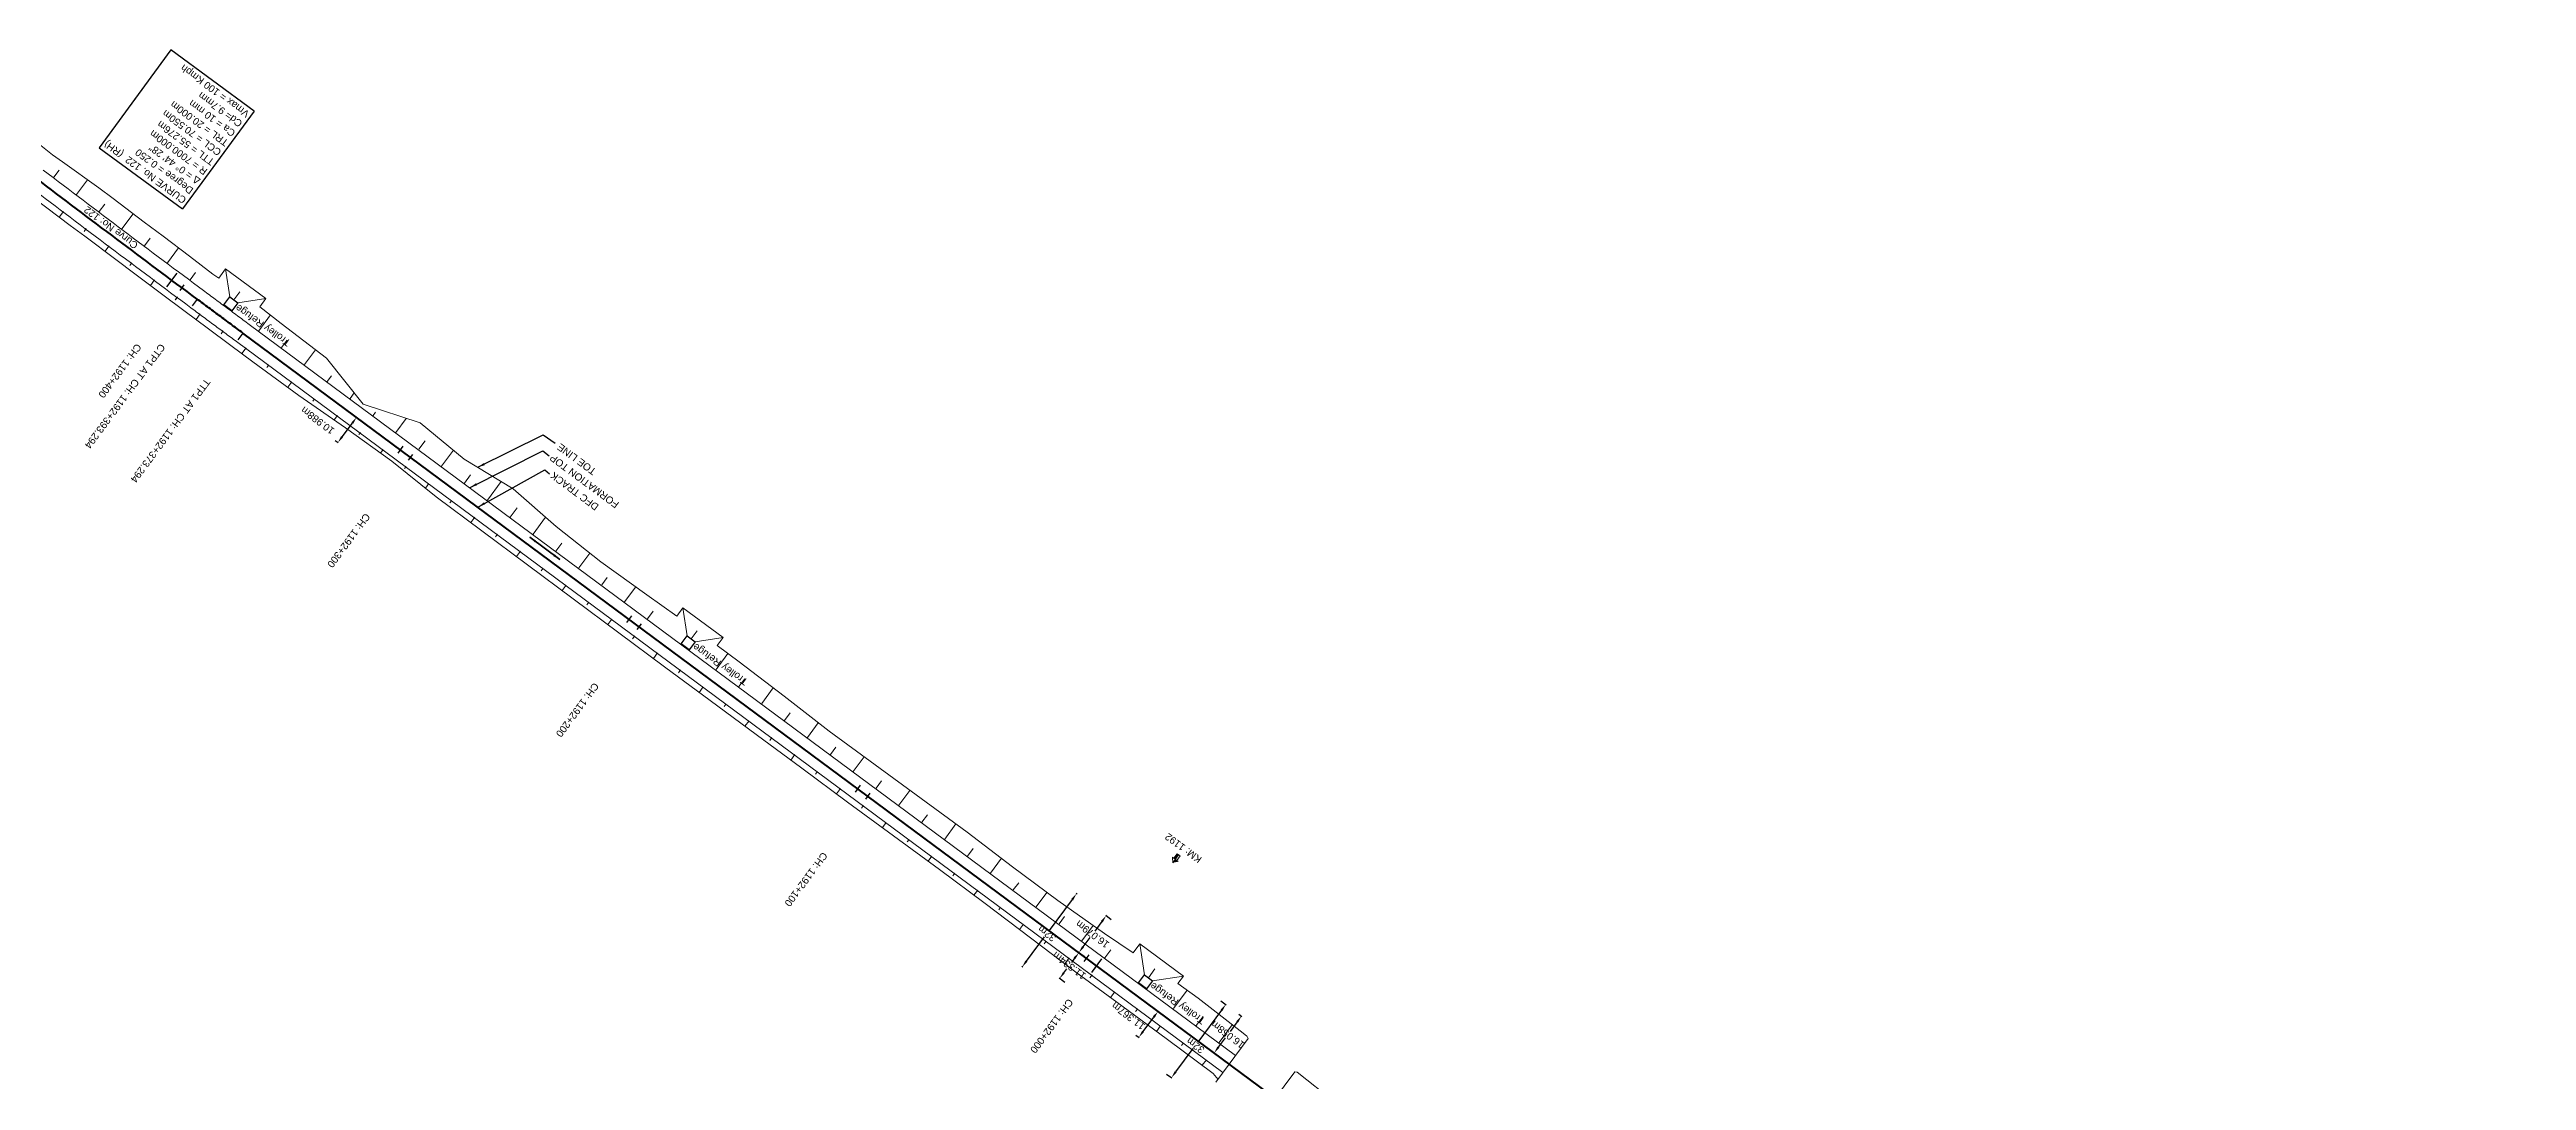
# Model space of a CAD drawing. Header units: metres. Extents: x 638322 to 644522, y 3380053 to 3384620.
# Drawn here: x 642425 to 643295, y 3381268 to 3381630 of the extents above; entities that cross this region are included whole.
import ezdxf
from ezdxf.enums import TextEntityAlignment as Align

# ---------------------------------------------------------------- set-up
doc = ezdxf.new("R2010")
doc.units = ezdxf.units.M
doc.header["$MEASUREMENT"] = 0
doc.linetypes.add('CENTER2', pattern=[1.125, 0.75, -0.125, 0.125, -0.125])
doc.layers.get('Defpoints').update_dxf_attribs({"lineweight": 0})
for name, color, linetype, lineweight in [('C-ALIG-DG-CURVE', 1, 'CENTER2', 70), ('C-ALIG-DG-LINE', 1, 'CENTER2', 70), ('C-ALIG-DG-SPIRAL', 1, 'CENTER2', 70), ('C-ALIG-LABL-DG', 1, 'Continuous', 25), ('C-ALIG-LABL-DG-MARK', 1, 'Continuous', 25), ('Km post', 1, 'Continuous', 13), ('Proposed Curve_Details', 10, 'Continuous', 0), ('PROPOSED DFCC TOE LINE', 239, 'Continuous', 0), ('PROPOSED DFCC TOE SLOPES', 239, 'Continuous', 0), ('PROPOSED DFCC TRACK', 1, 'Continuous', 0), ('PROPOSED FORMATION LINE - PLAN', 187, 'Continuous', 0)]:
    doc.layers.add(name, color=color, linetype=linetype, lineweight=lineweight)
for name, color, linetype in [('C-ROAD-TEXT', 11, 'Continuous'), ('Dimension', 10, 'Continuous'), ('Layer3', 1, 'Continuous'), ('Trolley Refuse', 10, 'Continuous')]:
    doc.layers.add(name, color=color, linetype=linetype)
doc.styles.add('Arial', font='arial.ttf')
doc.styles.get("Standard").update_dxf_attribs({"font": 'arial.ttf'})
doc.styles.add('Style-Arial', font='arial.ttf')
doc.dimstyles.new('ISO-25', dxfattribs={"dimtxt": 2.5, "dimasz": 2.5, "dimexe": 1.25, "dimexo": 0.625, "dimtad": 1, "dimtxsty": 'Standard', "dimcen": 2.5, "dimadec": 0, "dimazin": 0, "dimtfac": 1, "dimtmove": 0, "dimatfit": 3, "dimfxl": 1, "dimarcsym": 0})
doc.dimstyles.get("Standard").update_dxf_attribs({"dimtxt": 2.5, "dimasz": 2.5, "dimexe": 0.18, "dimexo": 0.0625, "dimgap": 0.09, "dimtad": 0, "dimtih": 1, "dimtoh": 1, "dimdec": 3, "dimzin": 0, "dimdsep": 46, "dimtxsty": 'Standard', "dimcen": 0.09, "dimazin": 0, "dimtfac": 1, "dimtdec": 3, "dimtofl": 0, "dimtmove": 0, "dimatfit": 3, "dimfxl": 1, "dimtolj": 1, "dimtzin": 0, "dimarcsym": 0})

# ---------------------------------------------------------------- blocks, each defined once
blk = doc.blocks.new('*D389')
at = {"layer": 'Defpoints', "color": 0, "transparency": 16777216}
for p in [(642813.39, 3381292.82), (642814.53, 3381291.97), (642806.62, 3381283.69)]:
    blk.add_point(p, dxfattribs=at)
at = {"layer": 'Dimension', "color": 0, "lineweight": -2, "transparency": 16777216}
for p, q in [((642813.49, 3381292.74), (642814.63, 3381291.9)), ((642806.72, 3381283.61), (642807.86, 3381282.77)), ((642809.24, 3381284.85), (642813.04, 3381289.97))]:
    blk.add_line(p, q, dxfattribs=at)
at = {"layer": 'Dimension', "color": 0, "transparency": 16777216}
for points in [[(642812.7, 3381290.21), (642813.37, 3381289.72), (642814.53, 3381291.97)], [(642808.91, 3381285.1), (642809.58, 3381284.6), (642807.76, 3381282.84)]]:
    blk.add_solid(points, dxfattribs=at)
at = {"layer": 'Dimension', "color": 0, "lineweight": 0, "transparency": 16777216, "insert": (642804.07, 3381290.31), "char_height": 2.5, "attachment_point": 5, "rotation": 143, "style": 'Style-Arial'}
blk.add_mtext('\\A1;11.367m', dxfattribs=at)
blk = doc.blocks.new('TerminatorOpen_0.5')
at = {"color": 0, "linetype": 'ByBlock', "lineweight": -2}
for q in [(-1, 0.25), (-1, 0), (-1, -0.25)]:
    blk.add_line((0, 0), q, dxfattribs=at)
blk = doc.blocks.new('*D390')
at = {"layer": 'Defpoints', "color": 0, "transparency": 16777216}
for p in [(642836.47, 3381295.71), (642838.3, 3381294.34), (642817.39, 3381270.01)]:
    blk.add_point(p, dxfattribs=at)
at = {"layer": 'Dimension', "color": 0, "lineweight": -2, "transparency": 16777216}
for p, q in [((642836.81, 3381292.34), (642828.49, 3381281.12)), ((642836.57, 3381295.63), (642838.4, 3381294.27)), ((642820.72, 3381270.66), (642826.81, 3381278.87)), ((642817.49, 3381269.94), (642819.33, 3381268.57))]:
    blk.add_line(p, q, dxfattribs=at)
at = {"layer": 'Dimension', "color": 0, "transparency": 16777216}
for points in [[(642836.48, 3381292.58), (642837.15, 3381292.09), (642838.3, 3381294.34)], [(642820.38, 3381270.9), (642821.05, 3381270.41), (642819.23, 3381268.65)]]:
    blk.add_solid(points, dxfattribs=at)
at = {"layer": 'Dimension', "color": 0, "lineweight": 0, "transparency": 16777216, "insert": (642827.65, 3381279.99), "char_height": 2.5, "attachment_point": 5, "rotation": 143, "style": 'Style-Arial'}
blk.add_mtext('\\A1;32m', dxfattribs=at)
blk = doc.blocks.new('*D391')
at = {"layer": 'Defpoints', "color": 0, "transparency": 16777216}
for p in [(642786.69, 3381312.61), (642788.6, 3381311.19), (642781.85, 3381302.09)]:
    blk.add_point(p, dxfattribs=at)
at = {"layer": 'Dimension', "color": 0, "lineweight": -2, "transparency": 16777216}
for p, q in [((642785.2, 3381310.6), (642784.15, 3381309.19)), ((642788.5, 3381311.27), (642786.59, 3381312.69)), ((642781.75, 3381302.16), (642779.83, 3381303.58)), ((642781.42, 3381305.51), (642782.48, 3381306.93))]:
    blk.add_line(p, q, dxfattribs=at)
at = {"layer": 'Dimension', "color": 0, "transparency": 16777216}
for points in [[(642784.86, 3381310.85), (642785.53, 3381310.36), (642786.69, 3381312.61)], [(642781.09, 3381305.76), (642781.76, 3381305.27), (642779.94, 3381303.51)]]:
    blk.add_solid(points, dxfattribs=at)
at = {"layer": 'Dimension', "color": 0, "lineweight": 0, "transparency": 16777216, "insert": (642783.31, 3381308.06), "char_height": 2.5, "attachment_point": 5, "rotation": 143, "style": 'Style-Arial'}
blk.add_mtext('\\A1;11.334m', dxfattribs=at)
blk = doc.blocks.new('*D392')
at = {"layer": 'Defpoints', "color": 0, "transparency": 16777216}
for p in [(642785.86, 3381333.27), (642786.15, 3381333.05), (642767.06, 3381307.37)]:
    blk.add_point(p, dxfattribs=at)
at = {"layer": 'Dimension', "color": 0, "lineweight": -2, "transparency": 16777216}
for p, q in [((642784.37, 3381331.26), (642776.31, 3381320.43)), ((642786.05, 3381333.12), (642785.76, 3381333.34)), ((642768.25, 3381309.6), (642774.64, 3381318.18)), ((642766.96, 3381307.45), (642766.66, 3381307.67))]:
    blk.add_line(p, q, dxfattribs=at)
at = {"layer": 'Dimension', "color": 0, "transparency": 16777216}
for points in [[(642784.03, 3381331.51), (642784.7, 3381331.01), (642785.86, 3381333.27)], [(642767.92, 3381309.85), (642768.59, 3381309.35), (642766.76, 3381307.59)]]:
    blk.add_solid(points, dxfattribs=at)
at = {"layer": 'Dimension', "color": 0, "lineweight": 0, "transparency": 16777216, "insert": (642775.47, 3381319.3), "char_height": 2.5, "attachment_point": 5, "rotation": 143, "style": 'Style-Arial'}
blk.add_mtext('\\A1;32m', dxfattribs=at)
blk = doc.blocks.new('*D393')
at = {"layer": 'Defpoints', "color": 0, "transparency": 16777216}
for p in [(642531.88, 3381501.49), (642532.94, 3381500.7), (642525.33, 3381492.66)]:
    blk.add_point(p, dxfattribs=at)
at = {"layer": 'Dimension', "color": 0, "lineweight": -2, "transparency": 16777216}
for p, q in [((642531.98, 3381501.42), (642533.04, 3381500.63)), ((642525.43, 3381492.59), (642526.49, 3381491.8)), ((642527.88, 3381493.89), (642531.45, 3381498.7))]:
    blk.add_line(p, q, dxfattribs=at)
at = {"layer": 'Dimension', "color": 0, "transparency": 16777216}
for points in [[(642531.11, 3381498.94), (642531.78, 3381498.45), (642532.94, 3381500.7)], [(642527.55, 3381494.13), (642528.22, 3381493.64), (642526.39, 3381491.88)]]:
    blk.add_solid(points, dxfattribs=at)
at = {"layer": 'Dimension', "color": 0, "lineweight": 0, "transparency": 16777216, "insert": (642519.26, 3381499.59), "char_height": 2.5, "attachment_point": 5, "rotation": 143, "style": 'Style-Arial'}
blk.add_mtext('\\A1;10.988m', dxfattribs=at)
blk = doc.blocks.new('*D424')
at = {"layer": 'Defpoints', "color": 0, "transparency": 16777216}
for p in [(642842.77, 3381291.03), (642843.8, 3381290.26), (642833.2, 3381278.14)]:
    blk.add_point(p, dxfattribs=at)
at = {"layer": 'Dimension', "color": 0, "lineweight": -2, "transparency": 16777216}
for p, q in [((642842.87, 3381290.95), (642843.9, 3381290.19)), ((642835.72, 3381279.38), (642838.18, 3381282.69)), ((642842.31, 3381288.26), (642839.85, 3381284.94)), ((642833.3, 3381278.06), (642834.33, 3381277.3))]:
    blk.add_line(p, q, dxfattribs=at)
at = {"layer": 'Dimension', "color": 0, "transparency": 16777216}
for points in [[(642841.97, 3381288.51), (642842.64, 3381288.01), (642843.8, 3381290.26)], [(642835.38, 3381279.63), (642836.05, 3381279.13), (642834.23, 3381277.37)]]:
    blk.add_solid(points, dxfattribs=at)
at = {"layer": 'Dimension', "color": 0, "lineweight": 0, "transparency": 16777216, "insert": (642839.01, 3381283.82), "char_height": 2.5, "attachment_point": 5, "rotation": 143, "style": 'Style-Arial'}
blk.add_mtext('\\A1;16.058m', dxfattribs=at)
blk = doc.blocks.new('*D425')
at = {"layer": 'Defpoints', "color": 0, "transparency": 16777216}
for p in [(642796.26, 3381325.53), (642798.18, 3381324.11), (642788.6, 3381311.19)]:
    blk.add_point(p, dxfattribs=at)
at = {"layer": 'Dimension', "color": 0, "lineweight": -2, "transparency": 16777216}
for p, q in [((642798.08, 3381324.18), (642796.16, 3381325.6)), ((642788.17, 3381314.62), (642790.64, 3381317.94)), ((642794.77, 3381323.52), (642792.31, 3381320.2)), ((642788.5, 3381311.27), (642786.59, 3381312.69))]:
    blk.add_line(p, q, dxfattribs=at)
at = {"layer": 'Dimension', "color": 0, "transparency": 16777216}
for points in [[(642794.44, 3381323.77), (642795.11, 3381323.27), (642796.26, 3381325.53)], [(642787.84, 3381314.87), (642788.51, 3381314.37), (642786.69, 3381312.61)]]:
    blk.add_solid(points, dxfattribs=at)
at = {"layer": 'Dimension', "color": 0, "lineweight": 0, "transparency": 16777216, "insert": (642791.47, 3381319.07), "char_height": 2.5, "attachment_point": 5, "rotation": 143, "style": 'Style-Arial'}
blk.add_mtext('\\A1;16.079m', dxfattribs=at)
blk = doc.blocks.new('Tick Hor')
at = {"color": 1}
blk.add_lwpolyline([(-0.5, 0), (0.5, 0)], dxfattribs=at)
blk = doc.blocks.new('KM Post')
at = {"layer": 'Km post', "lineweight": 13}
h = blk.add_hatch(color=256, dxfattribs=at)
h.paths.add_polyline_path([(0, -8.9), (1.6, -8.9), (1.6, -3.8), (0, -3.8)])
h.paths.add_polyline_path([(0, -3.8), (0, 0), (-3.4, -3.8)])
for p, q in [((0, -8.9), (0, 0)), ((3.1, -3.8), (0, 0)), ((3.1, -3.8), (-3.4, -3.8))]:
    blk.add_line(p, q, dxfattribs=at)
blk.add_lwpolyline([(1.6, -3.8), (1.6, -8.9), (-1.6, -8.9), (-1.6, -3.8)], dxfattribs=at)

msp = doc.modelspace()

# ---------------------------------------------------------------- linework, layer by layer
at = {"layer": 'C-ALIG-DG-LINE', "color": 1, "linetype": 'Continuous', "lineweight": 50, "flags": 128}
msp.add_lwpolyline([(644016.6721, 3380400.8705), (642492.9785, 3381530.3248)], dxfattribs=at)
at = {"layer": 'C-ALIG-DG-SPIRAL', "color": 1, "linetype": 'Continuous', "lineweight": 50, "flags": 128}
msp.add_lwpolyline([(642492.9785, 3381530.3248), (642492.4602, 3381530.709), (642491.9419, 3381531.0931), (642491.4236, 3381531.4773), (642490.9053, 3381531.8615), (642490.387, 3381532.2458), (642489.8688, 3381532.63), (642489.3505, 3381533.0142), (642488.8322, 3381533.3984), (642488.314, 3381533.7827), (642487.7957, 3381534.1669), (642487.2775, 3381534.5512), (642486.7593, 3381534.9355), (642486.2411, 3381535.3198), (642485.7229, 3381535.7042), (642485.2047, 3381536.0885), (642484.6865, 3381536.4729), (642484.1684, 3381536.8573), (642483.6503, 3381537.2417), (642483.1322, 3381537.6262), (642482.6141, 3381538.0107), (642482.0961, 3381538.3952), (642481.578, 3381538.7797), (642481.06, 3381539.1643), (642480.542, 3381539.5489), (642480.0241, 3381539.9336), (642479.5062, 3381540.3183), (642478.9883, 3381540.703), (642478.4704, 3381541.0878), (642477.9526, 3381541.4726), (642477.4348, 3381541.8574), (642476.917, 3381542.2424)], dxfattribs=at)
at = {"layer": 'C-ALIG-LABL-DG', "color": 1, "linetype": 'Continuous', "lineweight": 25}
for p, q in [((642476.917, 3381542.2424), (642476.917, 3381542.2424)), ((642492.9785, 3381530.3248), (642492.9785, 3381530.3248)), ((642792.8671, 3381308.0291), (642791.3783, 3381306.0207))]:
    msp.add_line(p, q, dxfattribs=at)
at = {"layer": 'C-ALIG-LABL-DG-MARK', "color": 1, "linetype": 'Continuous', "lineweight": 25}
for p, q in [((642476.917, 3381542.2424), (642475.1271, 3381539.8348)), ((642492.9785, 3381530.3248), (642491.192, 3381527.9147))]:
    msp.add_line(p, q, dxfattribs=at)
at = {"layer": 'Layer3', "color": 212, "linetype": 'Continuous', "lineweight": -3}
msp.add_circle((642448.5723, 3381563.2413), 0.015, dxfattribs=at)
msp.add_circle((642448.5723, 3381563.2413), 0.015, dxfattribs=at)
at = {"layer": 'PROPOSED DFCC TOE LINE', "lineweight": 0, "flags": 128}
for points in [[(642413.8222, 3381602.7771), (642426.0857, 3381592.9608), (642429.5706, 3381590.4689), (642442.3555, 3381581.3634), (642447.3684, 3381577.5373), (642458.2854, 3381569.3193), (642464.9782, 3381564.3586), (642474.2595, 3381557.3337), (642482.4274, 3381550.9638), (642484.523, 3381549.6358), (642486.9269, 3381552.8783), (642501.029, 3381542.4233), (642498.9111, 3381539.5666), (642506.4812, 3381533.6821), (642522.3238, 3381521.4692), (642535.2925, 3381505.38), (642555.2477, 3381498.7144), (642570.755, 3381486.0493), (642587.8927, 3381475.5834), (642603.0113, 3381462.394), (642618.6962, 3381449.9684), (642634.9355, 3381438.2907), (642645.422, 3381430.8329), (642647.5894, 3381433.7564), (642661.68, 3381423.31), (642659.5903, 3381420.4914), (642667.2915, 3381414.7698), (642683.2147, 3381402.6658), (642698.9908, 3381390.3632), (642715.1432, 3381378.5683), (642731.2515, 3381366.7138), (642747.448, 3381354.9784), (642763.3206, 3381342.8061), (642779.3611, 3381330.8601), (642795.6691, 3381319.2751), (642805.7491, 3381312.563), (642808.0919, 3381315.723), (642823.4206, 3381304.3587), (642821.4549, 3381301.7074), (642828.6527, 3381296.6008), (642844.3926, 3381284.2494), (642845.7355, 3381283.2967)], [(642835.6497, 3381268.0313), (642833.9104, 3381270.1106), (642817.8649, 3381282.0498), (642801.7677, 3381293.9192), (642785.6509, 3381305.7621), (642769.7076, 3381317.8391), (642753.7485, 3381329.8948), (642737.6873, 3381341.8127), (642721.5742, 3381353.6606), (642705.464, 3381365.5126), (642689.3735, 3381377.391), (642673.2896, 3381389.2784), (642657.213, 3381401.1756), (642641.1067, 3381413.0327), (642625.0804, 3381424.9978), (642609.0564, 3381436.9658), (642592.9959, 3381448.8848), (642576.9458, 3381460.8177), (642560.9123, 3381472.7731), (642545.3053, 3381485.3037), (642529.0796, 3381496.9998), (642512.6539, 3381508.4261), (642496.5079, 3381520.2297), (642488.7752, 3381525.9682), (642480.4493, 3381532.1552), (642472.7168, 3381537.9048), (642464.3979, 3381544.1126), (642455.0595, 3381551.1069), (642448.3697, 3381556.1046), (642437.4107, 3381564.3205), (642432.3615, 3381568.1232), (642419.7802, 3381577.5589)], [(642863.3479, 3381270.5803), (642876.3868, 3381260.2405)]]:
    msp.add_lwpolyline(points, dxfattribs=at)
at = {"layer": 'PROPOSED DFCC TOE SLOPES', "flags": 128}
for points in [[(642426.5375, 3381585.0501), (642428.4028, 3381587.5111)], [(642434.5085, 3381579.0193), (642438.4066, 3381584.1758)], [(642429.9845, 3381573.0374), (642428.4729, 3381571.0395)], [(642429.9869, 3381573.0356), (642428.477, 3381571.0365)], [(642442.4838, 3381572.9954), (642444.4623, 3381575.6203)], [(642450.4711, 3381566.9879), (642454.4131, 3381572.2342)], [(642437.9665, 3381567.0084), (642437.2187, 3381566.0184)], [(642437.9726, 3381567.0039), (642437.2268, 3381566.0123)], [(642445.9644, 3381560.9929), (642444.4806, 3381559.0202)], [(642445.9673, 3381560.9907), (642444.4855, 3381559.0166)], [(642458.4647, 3381560.9878), (642460.4395, 3381563.6234)], [(642466.4682, 3381555.0019), (642470.3948, 3381560.2589)], [(642453.9649, 3381554.9876), (642453.2284, 3381554.0063)], [(642453.9701, 3381554.9837), (642453.2353, 3381554.0012)], [(642474.4798, 3381549.0258), (642476.3965, 3381551.599)], [(642488.3869, 3381543.0478), (642486.9269, 3381552.8783)], [(642461.9782, 3381548.9944), (642460.5067, 3381547.027)], [(642461.982, 3381548.9916), (642460.513, 3381547.0223)], [(642469.9976, 3381543.0125), (642469.26, 3381542.0236)], [(642470.0018, 3381543.0094), (642469.2656, 3381542.0195)], [(642489.7935, 3381542.005), (642491.8869, 3381544.827)], [(642478.0257, 3381537.0414), (642476.5487, 3381535.0555)], [(642478.0289, 3381537.039), (642476.554, 3381535.0516)], [(642491.1985, 3381540.9633), (642501.029, 3381542.4233)], [(642498.5602, 3381531.1472), (642502.6485, 3381536.6614)], [(642486.0592, 3381531.0796), (642485.3194, 3381530.0828)], [(642486.0604, 3381531.0787), (642485.3211, 3381530.0816)], [(642506.5932, 3381525.1917), (642508.5755, 3381527.8656)], [(642494.0932, 3381525.1226), (642492.61, 3381523.1224)], [(642494.0934, 3381525.1224), (642492.6104, 3381523.1221)], [(642502.1265, 3381519.1669), (642501.3946, 3381518.1796)], [(642514.6263, 3381519.2361), (642518.4791, 3381524.433)], [(642510.1596, 3381513.2113), (642508.7356, 3381511.2906)], [(642522.6594, 3381513.2806), (642524.1602, 3381515.3048)], [(642530.6926, 3381507.325), (642532.1453, 3381509.2845)], [(642518.1927, 3381507.2557), (642517.5367, 3381506.3708)], [(642526.2259, 3381501.3001), (642525.0935, 3381499.7727)], [(642538.7257, 3381501.3694), (642539.5766, 3381502.5171)], [(642546.7588, 3381495.4138), (642550.405, 3381500.332)], [(642534.259, 3381495.3446), (642533.7569, 3381494.6673)], [(642554.7919, 3381489.4583), (642557.015, 3381492.4568)], [(642542.2921, 3381489.389), (642541.3677, 3381488.1421)], [(642550.3253, 3381483.4334), (642549.8233, 3381482.7564)], [(642562.8251, 3381483.5027), (642566.9917, 3381489.1229)], [(642558.3584, 3381477.4778), (642557.1249, 3381475.814)], [(642570.8582, 3381477.5471), (642573.0116, 3381480.4517)], [(642578.8913, 3381471.5915), (642583.7338, 3381478.1232)], [(642566.3915, 3381471.5223), (642565.7148, 3381470.6095)], [(642574.4246, 3381465.5667), (642573.0548, 3381463.719)], [(642586.9244, 3381465.636), (642589.3537, 3381468.9127)], [(642594.9576, 3381459.6804), (642599.3423, 3381465.5947)], [(642582.4578, 3381459.6111), (642581.7668, 3381458.6791)], [(642602.9907, 3381453.7248), (642605.019, 3381456.4607)], [(642590.4909, 3381453.6555), (642589.1009, 3381451.7807)], [(642598.524, 3381447.7), (642597.8263, 3381446.7589)], [(642611.0238, 3381447.7692), (642614.8898, 3381452.9838)], [(642606.5571, 3381441.7444), (642605.1588, 3381439.8583)], [(642619.057, 3381441.8137), (642620.9659, 3381444.3886)], [(642627.0901, 3381435.8581), (642630.9946, 3381441.1246)], [(642614.5903, 3381435.7888), (642613.885, 3381434.8375)], [(642622.6234, 3381429.8332), (642621.1917, 3381427.9022)], [(642635.1232, 3381429.9025), (642637.1268, 3381432.605)], [(642649.0479, 3381423.936), (642647.5894, 3381433.7564)], [(642630.6565, 3381423.8777), (642629.9304, 3381422.8983)], [(642650.4537, 3381422.8938), (642652.5442, 3381425.7135)], [(642651.8595, 3381421.8515), (642661.68, 3381423.31)], [(642638.6897, 3381417.9221), (642637.2175, 3381415.9364)], [(642659.2226, 3381412.0358), (642663.3955, 3381417.6643)], [(642646.7228, 3381411.9665), (642645.987, 3381410.9741)], [(642654.7559, 3381406.0109), (642653.3044, 3381404.053)], [(642667.2557, 3381406.0802), (642669.3223, 3381408.8677)], [(642675.2888, 3381400.1246), (642679.3505, 3381405.6032)], [(642662.789, 3381400.0554), (642662.0695, 3381399.0848)], [(642683.322, 3381394.1691), (642685.2981, 3381396.8346)], [(642670.8222, 3381394.0998), (642669.3882, 3381392.1656)], [(642678.8553, 3381388.1442), (642678.1418, 3381387.1819)], [(642691.3551, 3381388.2135), (642695.1623, 3381393.3488)], [(642686.8884, 3381382.1886), (642685.4703, 3381380.2758)], [(642699.3882, 3381382.2579), (642701.2677, 3381384.793)], [(642707.4214, 3381376.3023), (642711.2234, 3381381.4307)], [(642694.9215, 3381376.2331), (642694.2177, 3381375.2837)], [(642702.9547, 3381370.2775), (642701.5592, 3381368.3952)], [(642715.4545, 3381370.3468), (642717.3714, 3381372.9323)], [(642723.4876, 3381364.3912), (642727.3424, 3381369.5906)], [(642710.9878, 3381364.3219), (642710.2987, 3381363.3924)], [(642731.5207, 3381358.4356), (642733.47, 3381361.0648)], [(642719.0209, 3381358.3663), (642717.6646, 3381356.5369)], [(642727.0541, 3381352.4108), (642726.3872, 3381351.5113)], [(642739.5539, 3381352.48), (642743.5174, 3381357.8263)], [(642735.0872, 3381346.4552), (642733.777, 3381344.6879)], [(642747.587, 3381346.5245), (642749.5597, 3381349.1853)], [(642755.6201, 3381340.5689), (642759.4687, 3381345.76)], [(642743.1203, 3381340.4996), (642742.4702, 3381339.6228)], [(642751.1534, 3381334.544), (642749.8508, 3381332.787)], [(642763.6532, 3381334.6133), (642765.5507, 3381337.1727)], [(642759.1866, 3381328.5885), (642758.5208, 3381327.6905)], [(642771.6864, 3381328.6577), (642775.4684, 3381333.7591)], [(642779.7195, 3381322.7022), (642781.6385, 3381325.2906)], [(642767.2197, 3381322.6329), (642765.8347, 3381320.7647)], [(642775.2528, 3381316.6773), (642774.5315, 3381315.7044)], [(642787.7526, 3381316.7466), (642791.7115, 3381322.0865)], [(642783.2859, 3381310.7217), (642781.7818, 3381308.693)], [(642795.7857, 3381310.791), (642797.872, 3381313.605)], [(642809.7105, 3381304.8245), (642808.0919, 3381315.723)], [(642791.3191, 3381304.7662), (642790.5586, 3381303.7404)], [(642811.1163, 3381303.7823), (642813.4362, 3381306.9115)], [(642812.5221, 3381302.7401), (642823.4206, 3381304.3587)], [(642819.8851, 3381292.9243), (642824.6934, 3381299.4098)], [(642799.3522, 3381298.8106), (642797.8565, 3381296.7932)], [(642807.3853, 3381292.855), (642806.6476, 3381291.86)], [(642815.4184, 3381286.8994), (642813.9585, 3381284.9302)], [(642827.9183, 3381286.9687), (642830.3106, 3381290.1956)], [(642835.9514, 3381281.0131), (642840.5729, 3381287.2468)], [(642823.4516, 3381280.9439), (642822.7227, 3381279.9607)], [(642831.4847, 3381274.9883), (642830.0165, 3381273.008)]]:
    msp.add_lwpolyline(points, dxfattribs=at)
at = {"layer": 'PROPOSED DFCC TRACK', "linetype": 'Continuous', "flags": 128}
for points in [[(642834.7956, 3381267.0348), (642846.1985, 3381282.4155), (642845.7089, 3381283.3472)], [(642850.929, 3381255.1101), (642862.5161, 3381270.7394), (642863.5499, 3381270.5417)]]:
    msp.add_lwpolyline(points, dxfattribs=at)
at = {"layer": 'Trolley Refuse'}
for points in [[(642488.3869, 3381543.0478), (642491.1985, 3381540.9633), (642489.114, 3381538.1517), (642486.3024, 3381540.2362)], [(642649.0479, 3381423.936), (642651.8595, 3381421.8515), (642649.7751, 3381419.04), (642646.9635, 3381421.1244)], [(642809.7105, 3381304.8245), (642812.5221, 3381302.7401), (642810.4376, 3381299.9285), (642807.626, 3381302.0129)]]:
    msp.add_lwpolyline(points, close=True, dxfattribs=at)

# ---------------------------------------------------------------- block references
at = {"layer": 'C-ALIG-LABL-DG', "color": 1, "linetype": 'Continuous', "lineweight": 25}
for p, xscale, yscale, zscale, rotation in [((642467.974, 3381548.9024), 6, 6, 6, 233.2787922257116), ((642471.5375, 3381546.2459), 2.5, 2.5, 2.5, 233.3151719603776), ((642548.2892, 3381489.3251), 3, 3, 3, 233.4519112001875), ((642551.8599, 3381486.6783), 2.499999999999998, 2.499999999999998, 2.499999999999998, 233.4519111854406), ((642628.625, 3381429.7754), 3, 3, 3, 233.4519112001875), ((642632.1956, 3381427.1286), 2.499999999999998, 2.499999999999998, 2.499999999999998, 233.4519111854406), ((642708.9607, 3381370.2256), 3, 3, 3, 233.4519112001875), ((642712.5314, 3381367.5788), 2.499999999999998, 2.499999999999998, 2.499999999999998, 233.4519111854406), ((642789.2964, 3381310.6759), 3, 3, 3, 233.4519112001875), ((642792.8671, 3381308.0291), 5.999999999999994, 5.999999999999994, 5.999999999999994, 233.4519111854406)]:
    msp.add_blockref('Tick Hor', p, dxfattribs=dict(at, xscale=xscale, yscale=yscale, zscale=zscale, rotation=rotation))

# ---------------------------------------------------------------- texts
at = {"layer": 'Proposed Curve_Details', "color": 1, "style": 'Style-Arial'}
msp.add_text('Curve No: 122', height=2.5, rotation=143.4077303, dxfattribs=at).set_placement((642456.4185, 3381561.6393))
at = {"layer": 'PROPOSED DFCC TOE LINE', "lineweight": 0}
msp.add_text(' TOE LINE', height=2.5, rotation=143.5, dxfattribs=at).set_placement((642604.6173, 3381491.6935), align=Align.RIGHT)
at = {"layer": 'PROPOSED DFCC TRACK', "color": 10, "linetype": 'Continuous', "lineweight": -3, "ltscale": 5}
msp.add_text(' DFC TRACK', height=2.5, rotation=143.4476162, dxfattribs=at).set_placement((642602.2317, 3381481.698, -263.7346), align=Align.RIGHT)
at = {"layer": 'PROPOSED FORMATION LINE - PLAN', "lineweight": 0}
msp.add_text(' FORMATION TOP', height=2.5, rotation=143.5, dxfattribs=at).set_placement((642601.9795, 3381487.9035, 306.8582), align=Align.RIGHT)
at = {"layer": 'Trolley Refuse'}
for p in [(642510.028, 3381527.4617), (642670.6891, 3381408.3499), (642831.3516, 3381289.2384)]:
    msp.add_text('Trolley Refuge', height=2.5, rotation=144.8352387, dxfattribs=at).set_placement(p)

# ---------------------------------------------------------------- dimensions: what is measured, and where the dimension line sits
at = {"layer": 'Dimension', "color": 10, "lineweight": 0}
for base, p1, p2, angle, picture, middle in [((642532.9381, 3381500.7042), (642525.3311, 3381492.6649), (642531.8754, 3381501.492), 53.4475258, '*D393', (642519.2648, 3381499.5869)), ((642785.8586, 3381333.2669), (642767.0561, 3381307.3709), (642786.1539, 3381333.0472), 53.3585103, '*D392', (642775.4728, 3381319.3035)), ((642814.5253, 3381291.9746), (642806.6194, 3381283.6853), (642813.3893, 3381292.8168), 53.4475388, '*D389', (642804.0731, 3381290.3069)), ((642838.3034, 3381294.3429), (642817.3931, 3381270.0121), (642836.4676, 3381295.7057), 53.4105029, '*D390', (642827.6502, 3381279.9928))]:
    dim = msp.add_linear_dim(base=base, p1=p1, p2=p2, angle=angle, dimstyle='Standard', override={"dimexe": 0.125, "dimexo": 0.125, "dimgap": 0.125, "dimtad": 1, "dimtih": 0, "dimtoh": 0, "dimzin": 11, "dimpost": 'm', "dimtxsty": 'Style-Arial', "dimsah": 1, "dimadec": 4, "dimazin": 3, "dimtmove": 2, "dimatfit": 1, "dimldrblk": 'TerminatorOpen_0.5', "dimfrac": 2, "dimtzin": 11}, dxfattribs=at)
    dim.commit()
    dim.dimension.update_dxf_attribs({"geometry": picture, "text_midpoint": middle, "dimtype": 129, "text_rotation": 143})
for p1, p2, distance, picture, middle in [((642788.6015, 3381311.191), (642798.1775, 3381324.1075), 2.3852, '*D425', (642791.4735, 3381319.0698)), ((642781.8513, 3381302.0861), (642788.6015, 3381311.191), 2.3852, '*D391', (642783.3104, 3381308.0591)), ((642833.1957, 3381278.1351), (642842.7676, 3381291.0287), -1.2828, '*D424', (642839.0117, 3381283.8172))]:
    dim = msp.add_aligned_dim(p1=p1, p2=p2, distance=distance, dimstyle='Standard', override={"dimexe": 0.125, "dimexo": 0.125, "dimgap": 0.125, "dimtad": 1, "dimtih": 0, "dimtoh": 0, "dimzin": 11, "dimpost": 'm', "dimtxsty": 'Style-Arial', "dimsah": 1, "dimadec": 4, "dimazin": 3, "dimtmove": 2, "dimatfit": 1, "dimldrblk": 'TerminatorOpen_0.5', "dimfrac": 2, "dimtzin": 11}, dxfattribs=at)
    dim.commit()
    dim.dimension.update_dxf_attribs({"geometry": picture, "text_midpoint": middle, "text_rotation": 143})

# ---------------------------------------------------------------- leaders
at = {"layer": 'PROPOSED DFCC TOE LINE', "lineweight": 0}
msp.add_leader([(642575.5206, 3381483.139), (642598.4444, 3381494.5368), (642602.6689, 3381491.5996)], dimstyle='ISO-25', override={"dimtxt": 3, "dimasz": 2.5, "dimgap": 0.625, "dimtad": 0, "dimdec": 3, "dimzin": 2, "dimtdec": 3}, dxfattribs=at)
at = {"layer": 'PROPOSED DFCC TRACK', "color": 10, "linetype": 'Continuous', "lineweight": -3, "ltscale": 5}
msp.add_leader([(642575.7129, 3381469.2798), (642599.0677, 3381482.2446), (642600.768, 3381480.8158)], dimstyle='ISO-25', override={"dimtxt": 3, "dimasz": 2.5, "dimgap": 0.625, "dimtad": 0, "dimdec": 3, "dimzin": 2, "dimtdec": 3}, dxfattribs=at)
at = {"layer": 'PROPOSED DFCC TRACK', "linetype": 'Continuous', "lineweight": 0}
for points in [[(642593.8339, 3381458.5445), (642604.3176, 3381450.7695)], [(642604.3176, 3381450.7695), (642593.8339, 3381458.5445)]]:
    msp.add_leader(points, dimstyle='ISO-25', override={"dimtxt": 3, "dimasz": 2.5, "dimtad": 0, "dimdec": 3, "dimzin": 2, "dimtdec": 3}, dxfattribs=at)
at = {"layer": 'PROPOSED FORMATION LINE - PLAN', "lineweight": 0}
msp.add_leader([(642572.8451, 3381476.0741), (642598.3537, 3381488.8934), (642600.5669, 3381487.1314)], dimstyle='ISO-25', override={"dimtxt": 3, "dimasz": 2.5, "dimgap": 0.625, "dimtad": 0, "dimdec": 3, "dimzin": 2, "dimtdec": 3}, dxfattribs=at)

# ---------------------------------------------------------------- next in the draw order: texts
at = {"layer": 'C-ROAD-TEXT', "color": 1, "linetype": 'Continuous', "lineweight": -3, "insert": (642481.3859, 3381619.1565), "char_height": 2.5, "width": 36.196408, "attachment_point": 8, "rotation": 143.7746882, "style": 'Arial', "bg_fill": 3, "box_fill_scale": 1.2, "bg_fill_color": 256, "bg_fill_true_color": 13158600, "bg_fill_transparency": 0}
msp.add_mtext('\\pxql;CURVE No. 122  (RH)   \\PDegree = 0.250\\PΔ = 0° 44\' 28"\\PR = 7000.000m\\PTTL = 55.276m\\PCCL = 70.550m\\PTRL = 20.000m\\PCa = 10 mm\\PCd= 9.7mm\\PVmax = 100 Kmph', dxfattribs=at)

# ---------------------------------------------------------------- next in the draw order: linework, layer by layer
at = {"layer": 'C-ALIG-DG-CURVE', "color": 1, "linetype": 'Continuous', "lineweight": 50, "flags": 128}
msp.add_lwpolyline([(642476.917, 3381542.2424, -0.00251965), (642420.5132, 3381584.6203)], format="xyb", dxfattribs=at)
at = {"layer": 'C-ROAD-TEXT', "color": 1, "linetype": 'Continuous', "lineweight": -3}
for p, q in [((642467.6918, 3381629.8081), (642442.4981, 3381595.4172)), ((642497.0135, 3381608.3279), (642467.6918, 3381629.8081)), ((642497.0135, 3381608.3279), (642471.8198, 3381573.937)), ((642442.4981, 3381595.4172), (642471.8198, 3381573.937))]:
    msp.add_line(p, q, dxfattribs=at)
at = {"layer": 'Layer3', "color": 1, "linetype": 'Continuous', "lineweight": -3}
msp.add_lwpolyline([(644016.6722, 3380400.8705), (642492.9785, 3381530.3248), (642492.4602, 3381530.709), (642491.9419, 3381531.0932), (642491.4236, 3381531.4774), (642490.9053, 3381531.8616), (642490.387, 3381532.2458), (642489.8687, 3381532.63), (642489.3505, 3381533.0142), (642488.8322, 3381533.3985), (642488.3139, 3381533.7827), (642487.7957, 3381534.167), (642487.2775, 3381534.5512), (642486.7592, 3381534.9355), (642486.241, 3381535.3198), (642485.7228, 3381535.7042), (642485.2047, 3381536.0885), (642484.6865, 3381536.4729), (642484.1684, 3381536.8573), (642483.6503, 3381537.2417), (642483.1322, 3381537.6262), (642482.6141, 3381538.0107), (642482.096, 3381538.3952), (642481.578, 3381538.7797), (642481.06, 3381539.1643), (642480.542, 3381539.5489), (642480.0241, 3381539.9336), (642479.5061, 3381540.3183), (642478.9882, 3381540.703), (642478.4704, 3381541.0878), (642477.9525, 3381541.4726), (642477.4347, 3381541.8575), (642476.917, 3381542.2424, -0.00251965), (642420.5132, 3381584.6203)], format="xyb", dxfattribs=at)
at = {"layer": 'PROPOSED FORMATION LINE - PLAN', "lineweight": 0, "flags": 128}
for points in [[(642841.7724, 3381276.4454), (642495.2116, 3381533.3374), (642494.6933, 3381533.7216), (642494.175, 3381534.1058), (642493.6567, 3381534.4899), (642493.1385, 3381534.8741), (642492.6202, 3381535.2583), (642492.102, 3381535.6425), (642491.5838, 3381536.0267), (642491.0656, 3381536.4109), (642490.5474, 3381536.795), (642490.0292, 3381537.1792), (642489.5111, 3381537.5635), (642488.993, 3381537.9477), (642488.4749, 3381538.3319), (642487.9568, 3381538.7162), (642487.4387, 3381539.1004), (642486.9207, 3381539.4847), (642486.4027, 3381539.869), (642485.8847, 3381540.2533), (642485.3668, 3381540.6376), (642484.8489, 3381541.022), (642484.331, 3381541.4064), (642483.8132, 3381541.7908), (642483.2954, 3381542.1752), (642482.7776, 3381542.5597), (642482.2599, 3381542.9442), (642481.7422, 3381543.3287), (642481.2245, 3381543.7133), (642480.7069, 3381544.0979), (642480.1893, 3381544.4825), (642479.6718, 3381544.8672), (642479.1543, 3381545.2519, -0.00251965), (642422.7808, 3381587.607)], [(642837.3058, 3381270.4206), (642490.7453, 3381527.3122), (642490.227, 3381527.6964), (642489.7087, 3381528.0806), (642489.1904, 3381528.4648), (642488.6721, 3381528.849), (642488.1538, 3381529.2333), (642487.6355, 3381529.6175), (642487.1172, 3381530.0018), (642486.5988, 3381530.386), (642486.0805, 3381530.7703), (642485.5622, 3381531.1547), (642485.0439, 3381531.539), (642484.5255, 3381531.9234), (642484.0072, 3381532.3078), (642483.4889, 3381532.6922), (642482.9706, 3381533.0766), (642482.4523, 3381533.4611), (642481.934, 3381533.8456), (642481.4158, 3381534.2302), (642480.8975, 3381534.6147), (642480.3793, 3381534.9993), (642479.861, 3381535.384), (642479.3428, 3381535.7687), (642478.8246, 3381536.1534), (642478.3064, 3381536.5382), (642477.7883, 3381536.923), (642477.2701, 3381537.3079), (642476.752, 3381537.6928), (642476.2339, 3381538.0777), (642475.7158, 3381538.4627), (642475.1977, 3381538.8478), (642474.6797, 3381539.2329, -0.00251965), (642418.2456, 3381581.6336)]]:
    msp.add_lwpolyline(points, format="xyb", dxfattribs=at)

# ---------------------------------------------------------------- next in the draw order: texts
at = {"layer": 'C-ALIG-LABL-DG', "color": 1, "linetype": 'Continuous', "lineweight": 25, "char_height": 2.5, "style": 'Arial', "bg_fill": 3, "box_fill_scale": 1.04, "bg_fill_color": 256, "bg_fill_true_color": 13158600, "bg_fill_transparency": 0}
for s, insert, width, attachment_point, rotation in [('TTP1 AT CH: 1192+373.294', (642454.3307, 3381478.1869), 44.550921, 6, 233.4519112), ('CH: 1192+300', (642536.9129, 3381466.514), 22.502814, 4, 233.4519112), ('CH: 1192+200', (642617.2486, 3381406.9643), 22.502814, 4, 233.4519112), ('KM: 1192', (642828.6463, 3381343.8706), 14.653956, 1, 143.4519112), ('CH: 1192+100', (642697.5844, 3381347.4146), 22.502814, 4, 233.4519112), ('CH: 1192+000', (642783.8751, 3381295.8984), 22.502814, 4, 233.4519112)]:
    msp.add_mtext(s, dxfattribs=dict(at, insert=insert, width=width, attachment_point=attachment_point, rotation=rotation))

# ---------------------------------------------------------------- next in the draw order: block references
at = {"layer": 'C-ALIG-LABL-DG', "color": 1, "linetype": 'Continuous', "lineweight": 25, "xscale": 0.3933041122191764, "yscale": 0.3933041122191764, "zscale": 0.3933041122191764, "rotation": 143.4519111854498}
msp.add_blockref('KM Post', (642819.6645, 3381344.1802), dxfattribs=at)

# ---------------------------------------------------------------- next in the draw order: texts
at = {"layer": 'C-ALIG-LABL-DG', "color": 1, "linetype": 'Continuous', "lineweight": 25, "insert": (642438.1948, 3381490.1597), "char_height": 2.5, "width": 44.850614, "attachment_point": 6, "rotation": 233.3700601, "style": 'Arial', "bg_fill": 3, "box_fill_scale": 1.04, "bg_fill_color": 256, "bg_fill_true_color": 13158600, "bg_fill_transparency": 0}
msp.add_mtext('CTP1 AT CH: 1192+393.294', dxfattribs=at)

# ---------------------------------------------------------------- next in the draw order: texts
at = {"layer": 'C-ALIG-LABL-DG', "color": 1, "linetype": 'Continuous', "lineweight": 25, "insert": (642456.5424, 3381526.1174), "char_height": 2.5, "width": 22.502814, "attachment_point": 4, "rotation": 233.315172, "style": 'Arial', "bg_fill": 3, "box_fill_scale": 1.04, "bg_fill_color": 256, "bg_fill_true_color": 13158600, "bg_fill_transparency": 0}
msp.add_mtext('CH: 1192+400', dxfattribs=at)

doc.saveas('drawing.dxf')
